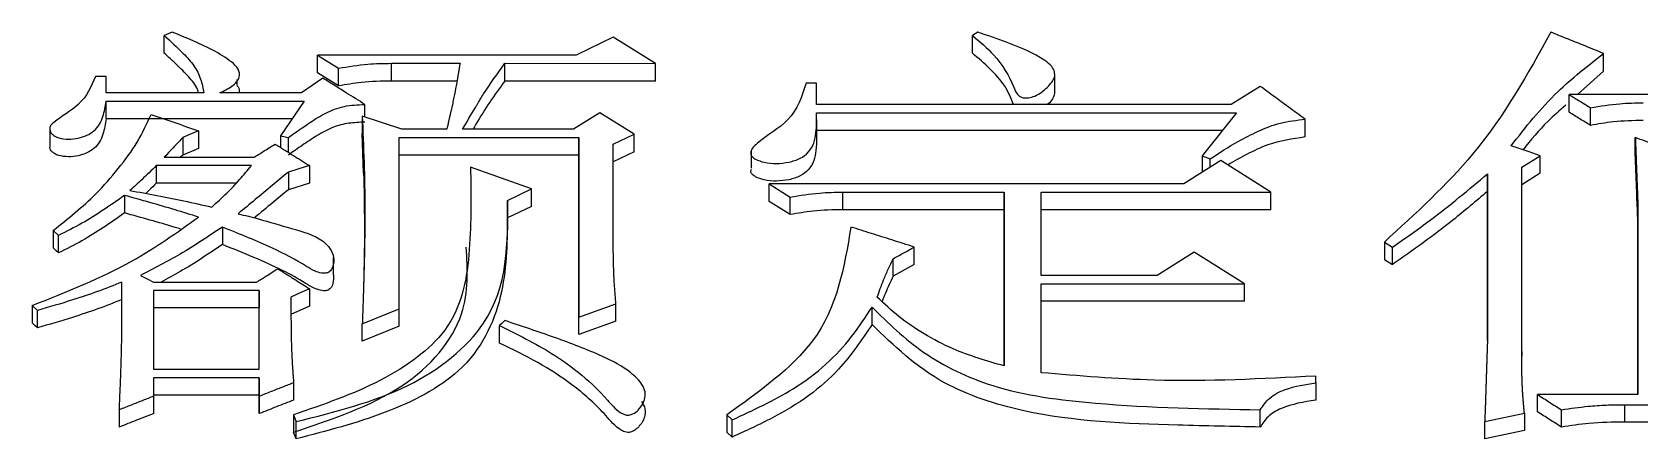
# Model space of a CAD drawing. Header units: millimetres. Extents: x 2371 to 4515, y 843 to 2359.
# Drawn here: x 2889.29 to 2895.87, y 2122.62 to 2124.29 of the extents above; entities that cross this region are included whole.
import ezdxf

# ---------------------------------------------------------------- set-up
doc = ezdxf.new("R2010")
doc.units = ezdxf.units.MM

msp = doc.modelspace()

# ---------------------------------------------------------------- linework, layer by layer
at = {"color": 7, "linetype": 'Continuous', "lineweight": 25}
for p, q in [((2889.8593, 2124.2906), (2889.8269, 2124.2772)), ((2889.8269, 2124.2044), (2889.8269, 2124.2772)), ((2893.1586, 2124.2905), (2893.137, 2124.2771)), ((2893.137, 2124.2043), (2893.137, 2124.2771)), ((2891.6658, 2124.2704), (2891.5144, 2124.1965)), ((2891.8389, 2124.1628), (2891.6658, 2124.2704)), ((2890.1258, 2124.1428), (2890.1258, 2124.1443)), ((2890.4543, 2124.1965), (2890.5408, 2124.1427)), ((2890.4543, 2124.1238), (2890.4543, 2124.1965)), ((2890.5408, 2124.0701), (2890.5408, 2124.1427)), ((2890.7571, 2124.1629), (2891.0384, 2124.1629)), ((2890.7571, 2124.0902), (2890.7571, 2124.1629)), ((2891.2223, 2124.1629), (2891.8389, 2124.1628)), ((2891.2223, 2124.0902), (2891.2223, 2124.1629)), ((2891.8389, 2124.0902), (2891.8389, 2124.1628)), ((2895.7222, 2124.1305), (2895.7222, 2124.2032)), ((2889.5889, 2124.109), (2889.5456, 2124.109)), ((2889.5889, 2124.0416), (2889.5889, 2124.109)), ((2890.1258, 2124.0716), (2890.1258, 2124.0961)), ((2890.4759, 2124.1023), (2890.3894, 2124.0416)), ((2890.5408, 2124.0701), (2890.4543, 2124.1238)), ((2891.0261, 2124.0902), (2890.7571, 2124.0902)), ((2891.8389, 2124.0902), (2891.2223, 2124.0902)), ((2892.4987, 2124.082), (2892.4555, 2124.082)), ((2892.4987, 2123.9943), (2892.4987, 2124.082)), ((2893.4742, 2124.0433), (2893.4742, 2124.1166)), ((2895.7222, 2124.1305), (2895.6156, 2124.0348)), ((2889.9891, 2124.0416), (2889.5889, 2124.0416)), ((2890.3894, 2124.0416), (2890.054, 2124.0416)), ((2894.316, 2124.0685), (2894.1971, 2123.9943)), ((2896.2848, 2124.0348), (2895.5817, 2124.0348)), ((2895.5817, 2123.9623), (2895.5817, 2124.0348)), ((2889.5889, 2123.9354), (2889.5889, 2124.0078)), ((2890.4002, 2124.0078), (2890.3028, 2123.8659)), ((2890.8004, 2123.8929), (2890.6382, 2123.947)), ((2890.6382, 2123.947), (2890.6382, 2123.8747)), ((2890.649, 2123.9434), (2890.649, 2123.9943)), ((2891.6117, 2123.9606), (2891.5035, 2123.8929)), ((2891.7523, 2123.8726), (2891.6117, 2123.9606)), ((2894.1971, 2123.9943), (2892.4987, 2123.9943)), ((2892.4987, 2123.9605), (2894.2187, 2123.9605)), ((2894.2187, 2123.9605), (2894.0781, 2123.7845)), ((2895.6682, 2123.9084), (2895.6682, 2123.9808)), ((2889.3579, 2123.8952), (2889.3579, 2123.8225)), ((2890.3505, 2123.9354), (2889.5889, 2123.9354)), ((2889.9675, 2123.8862), (2889.9675, 2123.8139)), ((2890.9843, 2123.8929), (2890.8004, 2123.8929)), ((2891.5035, 2123.8929), (2891.0492, 2123.8929)), ((2892.4999, 2123.8583), (2892.4999, 2123.9311)), ((2894.1609, 2123.8882), (2892.4999, 2123.8882)), ((2894.5, 2123.8611), (2894.5, 2123.9335)), ((2889.9026, 2123.8591), (2889.9026, 2123.7869)), ((2889.9675, 2123.8139), (2889.9026, 2123.7869)), ((2890.3028, 2123.8659), (2890.3353, 2123.8591)), ((2890.3028, 2123.8659), (2890.3028, 2123.8185)), ((2890.6428, 2123.7125), (2890.6382, 2123.8747)), ((2890.7896, 2123.8591), (2891.5252, 2123.8591)), ((2890.7896, 2123.157), (2890.7896, 2123.8591)), ((2891.5252, 2123.8591), (2891.5252, 2123.1227)), ((2891.5252, 2123.7869), (2891.5252, 2123.8591)), ((2891.6658, 2123.832), (2891.7523, 2123.8726)), ((2891.6658, 2123.4171), (2891.6658, 2123.832)), ((2891.7523, 2123.8004), (2891.7523, 2123.8726)), ((2895.8521, 2123.7868), (2895.8521, 2123.8591)), ((2889.8269, 2123.7778), (2890.1947, 2123.7778)), ((2889.9026, 2123.7869), (2889.8941, 2123.7778)), ((2891.5252, 2123.7869), (2890.7896, 2123.7869)), ((2891.5252, 2123.0514), (2891.5252, 2123.7869)), ((2891.7523, 2123.8004), (2891.6658, 2123.7598)), ((2892.231, 2123.8056), (2892.231, 2123.733)), ((2894.1538, 2123.7642), (2894.0023, 2123.6692)), ((2894.0781, 2123.7845), (2894.1105, 2123.771)), ((2894.0781, 2123.7845), (2894.0781, 2123.7167)), ((2894.1105, 2123.737), (2894.1105, 2123.771)), ((2894.3593, 2123.6352), (2894.1538, 2123.7642)), ((2895.387, 2123.7371), (2895.4627, 2123.7845)), ((2895.4627, 2123.7124), (2895.4627, 2123.7845)), ((2890.1838, 2123.7439), (2889.7944, 2123.7439)), ((2889.7944, 2123.7439), (2889.7944, 2123.6718)), ((2890.3353, 2123.7167), (2890.3353, 2123.6447)), ((2890.4218, 2123.7439), (2890.4218, 2123.6718)), ((2891.3305, 2123.6488), (2891.0817, 2123.7371)), ((2895.2463, 2123.7099), (2895.2463, 2123.0264)), ((2895.2463, 2123.6379), (2895.2463, 2123.7099)), ((2895.387, 2123.0539), (2895.387, 2123.7371)), ((2895.4627, 2123.7124), (2895.387, 2123.665)), ((2889.6646, 2123.6216), (2889.6646, 2123.5497)), ((2890.1216, 2123.6718), (2889.7944, 2123.6718)), ((2890.4218, 2123.6718), (2890.3353, 2123.6447)), ((2891.2331, 2123.6012), (2891.3305, 2123.6488)), ((2891.3305, 2123.5768), (2891.3305, 2123.6488)), ((2892.304, 2123.6692), (2892.3906, 2123.6148)), ((2894.0023, 2123.6692), (2892.304, 2123.6692)), ((2892.304, 2123.5972), (2892.304, 2123.6692)), ((2892.3906, 2123.5429), (2892.3906, 2123.6148)), ((2892.6069, 2123.6352), (2893.2668, 2123.6352)), ((2892.6069, 2123.5632), (2892.6069, 2123.6352)), ((2893.2668, 2123.6352), (2893.2668, 2122.9232)), ((2893.2668, 2123.5632), (2893.2668, 2123.6352)), ((2893.4182, 2123.6352), (2894.3593, 2123.6352)), ((2893.4182, 2123.2941), (2893.4182, 2123.6352)), ((2894.3593, 2123.5632), (2894.3593, 2123.6352)), ((2895.2463, 2123.0264), (2895.2463, 2123.6379)), ((2891.2331, 2123.6012), (2891.2331, 2123.5293)), ((2891.3305, 2123.5768), (2891.2331, 2123.5293)), ((2892.3906, 2123.5429), (2892.304, 2123.5972)), ((2893.2668, 2123.5632), (2892.6069, 2123.5632)), ((2893.2668, 2122.9232), (2893.2668, 2123.5632)), ((2894.3593, 2123.5632), (2893.4182, 2123.5632)), ((2895.8629, 2123.5739), (2895.8629, 2122.8058)), ((2895.8629, 2123.5021), (2895.8629, 2123.5739)), ((2895.8629, 2122.8058), (2895.8629, 2123.5021)), ((2889.3725, 2123.4786), (2889.3942, 2123.4581)), ((2889.3942, 2123.3864), (2889.3942, 2123.4581)), ((2894.8244, 2123.4308), (2894.8569, 2123.4103)), ((2894.8244, 2123.4308), (2894.8244, 2123.3591)), ((2890.5204, 2123.2959), (2890.5204, 2123.3683)), ((2892.8124, 2123.2909), (2892.8124, 2123.3625)), ((2892.899, 2123.3386), (2892.899, 2123.4103)), ((2894.0456, 2123.3898), (2893.8942, 2123.2941)), ((2894.2511, 2123.2598), (2894.0456, 2123.3898)), ((2894.8244, 2123.3591), (2894.8569, 2123.3386)), ((2894.8569, 2123.3386), (2894.8569, 2123.4103)), ((2892.899, 2123.3386), (2892.8124, 2123.2909)), ((2893.8942, 2123.2941), (2893.4182, 2123.2941)), ((2889.7836, 2123.2667), (2890.2055, 2123.2667)), ((2889.7836, 2123.2324), (2889.7836, 2122.9094)), ((2890.2163, 2123.2324), (2889.7836, 2123.2324)), ((2890.2163, 2122.9094), (2890.2163, 2123.2324)), ((2890.2163, 2123.2324), (2890.2163, 2123.161)), ((2890.4218, 2123.2393), (2890.4218, 2123.1679)), ((2893.4182, 2123.2598), (2894.2511, 2123.2598)), ((2893.4182, 2122.8956), (2893.4182, 2123.2598)), ((2894.2511, 2123.1884), (2894.2511, 2123.2598)), ((2889.286, 2123.1708), (2889.3076, 2123.1502)), ((2889.286, 2123.1708), (2889.286, 2123.0994)), ((2889.6538, 2123.1813), (2889.6538, 2123.1952)), ((2890.2163, 2123.161), (2889.7836, 2123.161)), ((2890.2163, 2122.9094), (2890.2163, 2123.161)), ((2890.4218, 2123.1679), (2890.3461, 2123.1336)), ((2890.6382, 2123.0952), (2890.7896, 2123.157)), ((2890.7896, 2123.0857), (2890.7896, 2123.157)), ((2891.5252, 2123.1227), (2891.6766, 2123.1776)), ((2891.6766, 2123.1062), (2891.6766, 2123.1776)), ((2892.7259, 2123.0926), (2892.7259, 2123.1639)), ((2894.2511, 2123.1884), (2893.4182, 2123.1884)), ((2889.3076, 2123.0788), (2889.3076, 2123.1502)), ((2890.6382, 2123.024), (2890.6382, 2123.0952)), ((2891.2006, 2123.0171), (2891.2006, 2123.0883)), ((2891.5252, 2123.0514), (2891.5252, 2123.1227)), ((2891.6766, 2123.1062), (2891.5252, 2123.0514)), ((2890.7896, 2123.0857), (2890.6382, 2123.024)), ((2895.387, 2122.9827), (2895.3869, 2122.9632)), ((2889.7836, 2122.9094), (2890.2163, 2122.9094)), ((2890.2163, 2122.8749), (2889.7836, 2122.8749)), ((2889.7836, 2122.8749), (2889.7836, 2122.799)), ((2890.2163, 2122.799), (2890.2163, 2122.8749)), ((2890.2163, 2122.8749), (2890.2163, 2122.8039)), ((2890.3569, 2122.8542), (2890.3569, 2122.7833)), ((2891.7826, 2122.8481), (2891.7826, 2122.849)), ((2894.5432, 2122.8542), (2894.5432, 2122.8818)), ((2894.5432, 2122.8542), (2894.5432, 2122.7832)), ((2890.2163, 2122.8039), (2889.7836, 2122.8039)), ((2889.7836, 2122.799), (2889.7836, 2122.7281)), ((2890.2163, 2122.7281), (2890.2163, 2122.8039)), ((2890.2163, 2122.799), (2890.2163, 2122.7281)), ((2895.8629, 2122.8058), (2895.4519, 2122.8058)), ((2895.4519, 2122.735), (2895.4519, 2122.8058)), ((2895.8088, 2122.6935), (2895.8088, 2122.7644)), ((2889.643, 2122.7437), (2889.643, 2122.6729)), ((2890.3677, 2122.6245), (2890.3677, 2122.6952)), ((2892.1309, 2122.7229), (2892.1526, 2122.7021)), ((2892.1309, 2122.7229), (2892.1309, 2122.6522)), ((2892.1526, 2122.6314), (2892.1526, 2122.7021)), ((2894.316, 2122.6728), (2894.316, 2122.7436)), ((2895.2355, 2122.6952), (2895.3978, 2122.7298)), ((2895.2355, 2122.6245), (2895.2355, 2122.6952)), ((2895.3978, 2122.7298), (2895.3978, 2122.659)), ((2895.5492, 2122.6728), (2895.5492, 2122.7436)), ((2897.4098, 2122.6935), (2895.8088, 2122.6935)), ((2890.3677, 2122.6245), (2890.3569, 2122.6521)), ((2892.1309, 2122.6521), (2892.1526, 2122.6314)), ((2895.3978, 2122.659), (2895.2355, 2122.6245))]:
    msp.add_line(p, q, dxfattribs=at)
at = {"color": 7, "linetype": 'Continuous', "lineweight": 25, "flags": 128}
for points in [[(2891.5144, 2124.1965), (2891.094, 2124.1965), (2890.4543, 2124.1965)], [(2889.5889, 2124.0078), (2889.9945, 2124.0078), (2890.4002, 2124.0078)], [(2889.9675, 2123.8862), (2889.935, 2123.8727), (2889.9026, 2123.8591)], [(2890.3353, 2123.7981), (2890.3353, 2123.8118), (2890.3353, 2123.8354), (2890.3353, 2123.8591)], [(2895.4627, 2123.7845), (2895.4178, 2123.7999), (2895.3808, 2123.8125), (2895.3437, 2123.8252)], [(2890.4218, 2123.7439), (2890.3785, 2123.7303), (2890.3353, 2123.7167)], [(2890.0649, 2123.4922), (2890.0649, 2123.4603), (2890.0649, 2123.4404), (2890.0649, 2123.4205)], [(2889.3725, 2123.4786), (2889.3725, 2123.4524), (2889.3725, 2123.4296), (2889.3725, 2123.4068)], [(2889.3942, 2123.3864), (2889.3834, 2123.3966), (2889.3725, 2123.4068)], [(2889.7295, 2123.2941), (2889.7566, 2123.2804), (2889.7836, 2123.2667)], [(2890.4218, 2123.2393), (2890.384, 2123.2222), (2890.3461, 2123.205)], [(2889.3076, 2123.0788), (2889.2968, 2123.0891), (2889.286, 2123.0994)], [(2891.2222, 2123.1089), (2891.2114, 2123.0986), (2891.2006, 2123.0883)], [(2895.8088, 2122.7644), (2896.4033, 2122.7644), (2897.4098, 2122.7644)], [(2890.3569, 2122.7229), (2890.3569, 2122.6942), (2890.3569, 2122.6732), (2890.3569, 2122.6521)]]:
    msp.add_lwpolyline(points, dxfattribs=at)
at = {"color": 7, "linetype": 'Continuous', "lineweight": 25}
for points, knots in [([(2889.8269, 2124.2772), (2889.8534, 2124.2528), (2889.8968, 2124.2129), (2889.9514, 2124.1543), (2889.9783, 2124.0988), (2889.9855, 2124.0606), (2889.9891, 2124.0416)], [0, 0, 0, 0, 0.3446396, 0.5657566, 0.7835326, 1, 1, 1, 1]), ([(2890.054, 2124.0416), (2890.0714, 2124.0501), (2890.1054, 2124.0668), (2890.14, 2124.1021), (2890.1328, 2124.141), (2890.0923, 2124.1787), (2890.0036, 2124.2321), (2889.9167, 2124.2673), (2889.8593, 2124.2906)], [0, 0, 0, 0, 0.121784, 0.238894, 0.329996, 0.425945, 0.621085, 1, 1, 1, 1]), ([(2893.137, 2124.2771), (2893.1676, 2124.2513), (2893.2423, 2124.1883), (2893.293, 2124.1024), (2893.3156, 2124.0418), (2893.3296, 2124.028), (2893.34, 2124.0228), (2893.3525, 2124.0207), (2893.3708, 2124.0219), (2893.396, 2124.029), (2893.4303, 2124.0499), (2893.4572, 2124.0767), (2893.4752, 2124.106), (2893.4744, 2124.1288), (2893.4618, 2124.1532), (2893.4019, 2124.1992), (2893.2953, 2124.2436), (2893.1991, 2124.2766), (2893.1586, 2124.2905)], [0, 0, 0, 0, 0.1375244, 0.3354473, 0.378025, 0.3932997, 0.4036024, 0.4139367, 0.4291013, 0.4551326, 0.490172, 0.5575547, 0.5885238, 0.6196728, 0.649408, 0.6936142, 0.8709566, 1, 1, 1, 1]), ([(2895.5059, 2124.2905), (2895.4115, 2124.1197), (2895.2418, 2123.8125), (2894.9527, 2123.5482), (2894.8244, 2123.4308)], [0, 0, 0, 0, 0.556051, 1, 1, 1, 1]), ([(2895.7222, 2124.2032), (2895.6932, 2124.2149), (2895.6427, 2124.2353), (2895.5705, 2124.2645), (2895.5274, 2124.2818), (2895.5059, 2124.2905)], [0, 0, 0, 0, 0.402372, 0.701186, 1, 1, 1, 1]), ([(2889.9673, 2124.0416), (2889.9661, 2124.0464), (2889.9597, 2124.0704), (2889.9265, 2124.1091), (2889.8788, 2124.1573), (2889.8442, 2124.1887), (2889.8269, 2124.2044)], [0, 0, 0, 0, 0.076897, 0.381334, 0.690062, 1, 1, 1, 1]), ([(2890.5408, 2124.1427), (2890.5806, 2124.1494), (2890.6517, 2124.1613), (2890.7249, 2124.1624), (2890.7571, 2124.1629)], [0, 0, 0, 0, 0.558835, 1, 1, 1, 1]), ([(2891.0384, 2124.1629), (2891.0381, 2124.1609), (2891.0374, 2124.1569), (2891.0366, 2124.152), (2891.0358, 2124.147), (2891.0351, 2124.1431), (2891.0345, 2124.1391), (2891.0338, 2124.1352), (2891.0331, 2124.1312), (2891.0323, 2124.1263), (2891.0316, 2124.1223), (2891.0308, 2124.1174), (2891.0299, 2124.1125), (2891.0289, 2124.1065), (2891.0279, 2124.1006), (2891.0269, 2124.0947), (2891.0258, 2124.0887), (2891.0237, 2124.0769), (2891.0189, 2124.0512), (2891.0137, 2124.0255), (2891.0096, 2124.0058), (2891.0079, 2123.9979), (2891.0062, 2123.99), (2891.0041, 2123.9801), (2891.0023, 2123.9722), (2891.0006, 2123.9643), (2890.9992, 2123.9584), (2890.9981, 2123.9535), (2890.997, 2123.9485), (2890.9961, 2123.9446), (2890.9952, 2123.9406), (2890.9943, 2123.9367), (2890.9934, 2123.9327), (2890.9923, 2123.9278), (2890.9914, 2123.9239), (2890.9903, 2123.9189), (2890.9894, 2123.915), (2890.9885, 2123.911), (2890.9876, 2123.9071), (2890.9867, 2123.9031), (2890.9855, 2123.8981), (2890.9848, 2123.895), (2890.9843, 2123.8929)], [0, 0, 0, 0, 0.021952, 0.043903, 0.054879, 0.07683, 0.087806, 0.098782, 0.120733, 0.131709, 0.15366, 0.164636, 0.186587, 0.208539, 0.23049, 0.252442, 0.274393, 0.296345, 0.384151, 0.559767, 0.581718, 0.60367, 0.647573, 0.669524, 0.713427, 0.735378, 0.75733, 0.779281, 0.790257, 0.812208, 0.823184, 0.83416, 0.856111, 0.867087, 0.889038, 0.900014, 0.921966, 0.932941, 0.943917, 0.965868, 0.976844, 1, 1, 1, 1]), ([(2891.0492, 2123.8929), (2891.0664, 2123.9227), (2891.0858, 2123.9562), (2891.1146, 2124.0043), (2891.1516, 2124.0657), (2891.1921, 2124.1214), (2891.2223, 2124.1629)], [0, 0, 0, 0, 0.3251759, 0.3658228, 0.5284142, 1, 1, 1, 1]), ([(2893.3049, 2123.9943), (2893.2943, 2124.0206), (2893.2734, 2124.0726), (2893.2101, 2124.1415), (2893.1615, 2124.1833), (2893.137, 2124.2043)], [0, 0, 0, 0, 0.335668, 0.664858, 1, 1, 1, 1]), ([(2895.3437, 2123.8252), (2895.403, 2123.9011), (2895.5094, 2124.0371), (2895.657, 2124.1523), (2895.7222, 2124.2032)], [0, 0, 0, 0, 0.5582906, 1, 1, 1, 1]), ([(2889.5456, 2124.109), (2889.5279, 2124.0681), (2889.4957, 2123.994), (2889.3992, 2123.9433), (2889.3578, 2123.9056), (2889.357, 2123.8877), (2889.3653, 2123.8741), (2889.3779, 2123.864), (2889.4011, 2123.8549), (2889.4347, 2123.8509), (2889.4747, 2123.8549), (2889.5105, 2123.8667), (2889.5538, 2123.8934), (2889.5792, 2123.9445), (2889.5857, 2123.9868), (2889.5889, 2124.0078)], [0, 0, 0, 0, 0.230991, 0.417984, 0.453958, 0.487906, 0.511162, 0.535138, 0.560232, 0.612084, 0.662769, 0.713245, 0.762331, 0.881446, 1, 1, 1, 1]), ([(2890.649, 2123.9943), (2890.624, 2124.0099), (2890.5827, 2124.0357), (2890.525, 2124.0717), (2890.4923, 2124.0921), (2890.4759, 2124.1023)], [0, 0, 0, 0, 0.432629, 0.716314, 1, 1, 1, 1]), ([(2890.7571, 2124.0902), (2890.7161, 2124.0894), (2890.6428, 2124.088), (2890.5719, 2124.0755), (2890.5408, 2124.0701)], [0, 0, 0, 0, 0.5610854, 1, 1, 1, 1]), ([(2891.2223, 2124.0902), (2891.2011, 2124.0618), (2891.158, 2124.0039), (2891.1177, 2123.9371), (2891.0957, 2123.8996), (2891.0918, 2123.8929)], [0, 0, 0, 0, 0.442451, 0.900555, 1, 1, 1, 1]), ([(2892.4555, 2124.082), (2892.439, 2124.0281), (2892.4093, 2123.9306), (2892.2846, 2123.8627), (2892.2332, 2123.8148), (2892.2263, 2123.7935), (2892.2359, 2123.7784), (2892.2542, 2123.7664), (2892.2873, 2123.7551), (2892.335, 2123.7509), (2892.3858, 2123.7568), (2892.4326, 2123.7713), (2892.4827, 2123.81), (2892.5002, 2123.8786), (2892.4992, 2123.9332), (2892.4987, 2123.9605)], [0, 0, 0, 0, 0.230342, 0.416704, 0.453392, 0.487581, 0.504129, 0.522219, 0.561724, 0.611998, 0.663323, 0.713955, 0.762021, 0.881086, 1, 1, 1, 1]), ([(2890.1252, 2124.0708), (2890.1266, 2124.0694), (2890.1351, 2124.0611), (2890.134, 2124.0504), (2890.133, 2124.0416)], [0, 0, 0, 0, 0.171263, 1, 1, 1, 1]), ([(2893.4734, 2124.0437), (2893.4727, 2124.0373), (2893.4707, 2124.0191), (2893.4548, 2124.0041), (2893.4444, 2123.9943)], [0, 0, 0, 0, 0.345967, 1, 1, 1, 1]), ([(2894.5, 2123.9335), (2894.4769, 2123.9504), (2894.4347, 2123.9814), (2894.3734, 2124.0264), (2894.3352, 2124.0545), (2894.316, 2124.0685)], [0, 0, 0, 0, 0.375947, 0.687973, 1, 1, 1, 1]), ([(2895.5817, 2124.0348), (2895.5961, 2124.0258), (2895.6249, 2124.0078), (2895.6538, 2123.9898), (2895.6682, 2123.9808)], [0, 0, 0, 0, 0.4999996, 1, 1, 1, 1]), ([(2889.3725, 2123.4786), (2889.4331, 2123.5269), (2889.5323, 2123.6063), (2889.6403, 2123.7308), (2889.7206, 2123.8389), (2889.7554, 2123.9156), (2889.7728, 2123.9538)], [0, 0, 0, 0, 0.34436, 0.564684, 0.783385, 1, 1, 1, 1]), ([(2889.7728, 2123.9538), (2889.8052, 2123.9425), (2889.8701, 2123.92), (2889.935, 2123.8975), (2889.9675, 2123.8862)], [0, 0, 0, 0, 0.4999996, 1, 1, 1, 1]), ([(2890.3353, 2123.8591), (2890.3652, 2123.8801), (2890.4145, 2123.9147), (2890.4865, 2123.9609), (2890.5623, 2123.9906), (2890.6198, 2123.9931), (2890.649, 2123.9943)], [0, 0, 0, 0, 0.334385, 0.552202, 0.773272, 1, 1, 1, 1]), ([(2890.6382, 2123.947), (2890.6407, 2123.8837), (2890.6459, 2123.7571), (2890.6488, 2123.6138), (2890.6486, 2123.5321), (2890.6485, 2123.5122), (2890.6485, 2123.5062), (2890.6485, 2123.5002), (2890.6484, 2123.4942), (2890.6484, 2123.4882), (2890.6483, 2123.4802), (2890.6482, 2123.4723), (2890.6481, 2123.4643), (2890.648, 2123.4583), (2890.648, 2123.4523), (2890.6479, 2123.4463), (2890.6478, 2123.4403), (2890.6477, 2123.4343), (2890.6476, 2123.4263), (2890.6474, 2123.4183), (2890.6473, 2123.4103), (2890.6472, 2123.4043), (2890.6471, 2123.3983), (2890.647, 2123.3924), (2890.6468, 2123.3864), (2890.6467, 2123.3804), (2890.6466, 2123.3744), (2890.6465, 2123.3684), (2890.6463, 2123.3604), (2890.6461, 2123.3524), (2890.6459, 2123.3444), (2890.6458, 2123.3384), (2890.6456, 2123.3324), (2890.6454, 2123.3263), (2890.6453, 2123.3203), (2890.6451, 2123.3143), (2890.6449, 2123.3063), (2890.6447, 2123.2983), (2890.6445, 2123.2903), (2890.6443, 2123.2843), (2890.6441, 2123.2783), (2890.644, 2123.2723), (2890.6438, 2123.2663), (2890.6436, 2123.2603), (2890.6434, 2123.2543), (2890.6432, 2123.2482), (2890.643, 2123.2402), (2890.6427, 2123.2322), (2890.6425, 2123.2242), (2890.6423, 2123.2182), (2890.6421, 2123.2122), (2890.6419, 2123.2061), (2890.6417, 2123.2001), (2890.6415, 2123.1941), (2890.6413, 2123.1861), (2890.641, 2123.1781), (2890.6407, 2123.17), (2890.6405, 2123.164), (2890.6403, 2123.158), (2890.6401, 2123.152), (2890.6399, 2123.1459), (2890.6397, 2123.1399), (2890.6395, 2123.1339), (2890.6392, 2123.1259), (2890.6389, 2123.1178), (2890.6387, 2123.1098), (2890.6384, 2123.1029), (2890.6383, 2123.0981), (2890.6382, 2123.0952)], [0, 0, 0, 0, 0.22469, 0.449389, 0.505561, 0.512583, 0.519604, 0.526626, 0.533648, 0.540669, 0.547691, 0.561734, 0.568755, 0.575777, 0.582798, 0.58982, 0.596841, 0.603863, 0.610884, 0.624928, 0.631949, 0.638971, 0.645992, 0.653014, 0.660035, 0.667057, 0.674078, 0.6811, 0.688121, 0.702165, 0.709186, 0.716208, 0.723229, 0.730251, 0.737272, 0.744294, 0.751315, 0.765358, 0.77238, 0.779401, 0.786423, 0.793445, 0.800466, 0.807488, 0.814509, 0.821531, 0.828552, 0.842595, 0.849617, 0.856638, 0.86366, 0.870682, 0.877703, 0.884725, 0.891746, 0.905789, 0.912811, 0.919832, 0.926854, 0.933875, 0.940897, 0.947918, 0.95494, 0.961962, 0.976005, 0.983026, 0.990048, 1, 1, 1, 1]), ([(2895.5669, 2123.9911), (2895.5421, 2123.9698), (2895.4759, 2123.913), (2895.4244, 2123.8488), (2895.3921, 2123.8086)], [0, 0, 0, 0, 0.373283, 1, 1, 1, 1]), ([(2895.6682, 2123.9084), (2895.6538, 2123.9174), (2895.6249, 2123.9354), (2895.5961, 2123.9533), (2895.5817, 2123.9623)], [0, 0, 0, 0, 0.500002, 1, 1, 1, 1]), ([(2895.6682, 2123.9808), (2895.708, 2123.9875), (2895.7791, 2123.9995), (2895.8523, 2124.0006), (2895.8845, 2124.001)], [0, 0, 0, 0, 0.558835, 1, 1, 1, 1]), ([(2889.5889, 2123.9354), (2889.5857, 2123.9144), (2889.5792, 2123.8722), (2889.5538, 2123.8211), (2889.5105, 2123.7945), (2889.4747, 2123.7826), (2889.4347, 2123.7787), (2889.4011, 2123.7827), (2889.3778, 2123.7917), (2889.3656, 2123.8018), (2889.3579, 2123.8126), (2889.3592, 2123.8199), (2889.3597, 2123.823)], [0, 0, 0, 0, 0.223965, 0.44903, 0.541825, 0.637278, 0.73315, 0.831226, 0.878675, 0.923993, 0.967934, 1, 1, 1, 1]), ([(2890.649, 2123.9219), (2890.6266, 2123.921), (2890.5822, 2123.9193), (2890.5128, 2123.902), (2890.4531, 2123.867), (2890.3928, 2123.8279), (2890.3544, 2123.8005), (2890.3353, 2123.7869)], [0, 0, 0, 0, 0.175432, 0.348604, 0.567478, 0.784095, 1, 1, 1, 1]), ([(2894.1105, 2123.771), (2894.1481, 2123.7958), (2894.2102, 2123.8367), (2894.3068, 2123.8855), (2894.3964, 2123.9227), (2894.4653, 2123.9298), (2894.4999, 2123.9335)], [0, 0, 0, 0, 0.334836, 0.553745, 0.775373, 1, 1, 1, 1]), ([(2895.8845, 2123.9286), (2895.8435, 2123.9278), (2895.7702, 2123.9264), (2895.6993, 2123.9139), (2895.6682, 2123.9084)], [0, 0, 0, 0, 0.561085, 1, 1, 1, 1]), ([(2889.9026, 2123.8591), (2889.8935, 2123.8493), (2889.8763, 2123.8309), (2889.851, 2123.8038), (2889.8349, 2123.7865), (2889.8269, 2123.7778)], [0, 0, 0, 0, 0.361282, 0.680641, 1, 1, 1, 1]), ([(2890.1947, 2123.7778), (2890.2071, 2123.7856), (2890.2278, 2123.7986), (2890.2566, 2123.8166), (2890.273, 2123.8269), (2890.2812, 2123.832)], [0, 0, 0, 0, 0.4326487, 0.7163239, 1, 1, 1, 1]), ([(2890.2812, 2123.832), (2890.2937, 2123.8242), (2890.3186, 2123.8086), (2890.3655, 2123.7792), (2890.3999, 2123.7576), (2890.4218, 2123.7439)], [0, 0, 0, 0, 0.2662424, 0.5324848, 1, 1, 1, 1]), ([(2892.4978, 2123.8583), (2892.498, 2123.8409), (2892.4984, 2123.7961), (2892.4826, 2123.7378), (2892.4326, 2123.6992), (2892.3858, 2123.6847), (2892.335, 2123.6788), (2892.2874, 2123.683), (2892.254, 2123.6942), (2892.2362, 2123.7062), (2892.2278, 2123.7176), (2892.2309, 2123.7254), (2892.2325, 2123.7293)], [0, 0, 0, 0, 0.155828, 0.400477, 0.499289, 0.603425, 0.70901, 0.812432, 0.89368, 0.93087, 0.964878, 1, 1, 1, 1]), ([(2894.4999, 2123.8611), (2894.4473, 2123.8532), (2894.361, 2123.8401), (2894.2618, 2123.7908), (2894.208, 2123.7621), (2894.1832, 2123.746), (2894.183, 2123.7459)], [0, 0, 0, 0, 0.438916, 0.719527, 0.99737, 1, 1, 1, 1]), ([(2895.8521, 2123.8591), (2895.8522, 2123.8569), (2895.8523, 2123.8526), (2895.8526, 2123.8471), (2895.8527, 2123.8428), (2895.8529, 2123.8385), (2895.853, 2123.8341), (2895.8532, 2123.8298), (2895.8534, 2123.8255), (2895.8535, 2123.8211), (2895.8537, 2123.8168), (2895.8539, 2123.8125), (2895.854, 2123.8081), (2895.8542, 2123.8027), (2895.8544, 2123.7984), (2895.8546, 2123.794), (2895.8547, 2123.7897), (2895.855, 2123.7821), (2895.8554, 2123.7734), (2895.8557, 2123.7647), (2895.856, 2123.756), (2895.8563, 2123.7474), (2895.8567, 2123.7387), (2895.857, 2123.73), (2895.8573, 2123.7213), (2895.8577, 2123.7104), (2895.8581, 2123.7017), (2895.8584, 2123.6931), (2895.8587, 2123.6844), (2895.8591, 2123.6757), (2895.8594, 2123.667), (2895.8597, 2123.6583), (2895.8601, 2123.6496), (2895.8604, 2123.6409), (2895.8606, 2123.6343), (2895.8609, 2123.6278), (2895.8611, 2123.6213), (2895.8613, 2123.6158), (2895.8615, 2123.6115), (2895.8617, 2123.6071), (2895.8618, 2123.6028), (2895.862, 2123.5984), (2895.8622, 2123.5941), (2895.8623, 2123.5897), (2895.8625, 2123.5845), (2895.8627, 2123.5796), (2895.8628, 2123.5758), (2895.8629, 2123.5739)], [0, 0, 0, 0, 0.022858, 0.045716, 0.057145, 0.068574, 0.091432, 0.102861, 0.11429, 0.137148, 0.148577, 0.160006, 0.182864, 0.194293, 0.217151, 0.22858, 0.240009, 0.262867, 0.308583, 0.331441, 0.354299, 0.400015, 0.422873, 0.445731, 0.491447, 0.514305, 0.560021, 0.582879, 0.605737, 0.651453, 0.674311, 0.697169, 0.742885, 0.765743, 0.788601, 0.811459, 0.834317, 0.857175, 0.868604, 0.880033, 0.90289, 0.914319, 0.925748, 0.948606, 0.960035, 0.980018, 1, 1, 1, 1]), ([(2896.0144, 2123.7981), (2895.9873, 2123.8083), (2895.9332, 2123.8286), (2895.8791, 2123.8489), (2895.8521, 2123.8591)], [0, 0, 0, 0, 0.5, 1, 1, 1, 1]), ([(2895.8629, 2123.5021), (2895.8616, 2123.5369), (2895.8591, 2123.6019), (2895.8555, 2123.6968), (2895.8532, 2123.7568), (2895.8521, 2123.7868)], [0, 0, 0, 0, 0.366196, 0.683098, 1, 1, 1, 1]), ([(2889.7944, 2123.7439), (2889.7846, 2123.7342), (2889.7649, 2123.7148), (2889.7293, 2123.6806), (2889.7025, 2123.6566), (2889.6862, 2123.642)], [0, 0, 0, 0, 0.280921, 0.561854, 1, 1, 1, 1]), ([(2890.0216, 2123.574), (2890.0424, 2123.5929), (2890.0826, 2123.6294), (2890.1366, 2123.6863), (2890.1681, 2123.7247), (2890.1838, 2123.7439)], [0, 0, 0, 0, 0.349925, 0.674457, 1, 1, 1, 1]), ([(2890.3353, 2123.7167), (2890.3132, 2123.6985), (2890.268, 2123.6611), (2890.1995, 2123.6045), (2890.153, 2123.566), (2890.1298, 2123.5468)], [0, 0, 0, 0, 0.321741, 0.660871, 1, 1, 1, 1]), ([(2891.0817, 2123.7371), (2891.0832, 2123.626), (2891.0864, 2123.4039), (2891.0345, 2123.0741), (2890.7192, 2122.8481), (2890.4793, 2122.7652), (2890.3569, 2122.7229)], [0, 0, 0, 0, 0.273656, 0.546764, 0.768873, 1, 1, 1, 1]), ([(2890.6435, 2123.7153), (2890.6451, 2123.6478), (2890.6474, 2123.5469), (2890.6464, 2123.3734), (2890.6446, 2123.3012), (2890.6436, 2123.2611)], [0, 0, 0, 0, 0.471599, 0.706014, 1, 1, 1, 1]), ([(2894.8569, 2123.4103), (2894.9092, 2123.4465), (2895.004, 2123.5121), (2895.1316, 2123.6136), (2895.2081, 2123.6778), (2895.2463, 2123.7099)], [0, 0, 0, 0, 0.38007, 0.689866, 1, 1, 1, 1]), ([(2889.6646, 2123.6216), (2889.636, 2123.6017), (2889.5795, 2123.5624), (2889.491, 2123.5062), (2889.4265, 2123.4742), (2889.3942, 2123.4581)], [0, 0, 0, 0, 0.3384511, 0.6681197, 1, 1, 1, 1]), ([(2889.9675, 2123.5331), (2889.9354, 2123.543), (2889.8692, 2123.5633), (2889.7683, 2123.5929), (2889.6992, 2123.612), (2889.6646, 2123.6216)], [0, 0, 0, 0, 0.320379, 0.660141, 1, 1, 1, 1]), ([(2889.6862, 2123.642), (2889.7603, 2123.6286), (2889.873, 2123.6081), (2889.9836, 2123.5827), (2890.0216, 2123.574)], [0, 0, 0, 0, 0.6569803, 1, 1, 1, 1]), ([(2889.7944, 2123.6718), (2889.7846, 2123.6621), (2889.7704, 2123.6479), (2889.7556, 2123.634), (2889.751, 2123.6296)], [0, 0, 0, 0, 0.685137, 1, 1, 1, 1]), ([(2890.3353, 2123.6447), (2890.3132, 2123.6265), (2890.2679, 2123.5891), (2890.2215, 2123.5508), (2890.1971, 2123.5306), (2890.1959, 2123.5296)], [0, 0, 0, 0, 0.47479, 0.974676, 1, 1, 1, 1]), ([(2892.3906, 2123.6148), (2892.4303, 2123.6215), (2892.5015, 2123.6336), (2892.5746, 2123.6347), (2892.6069, 2123.6352)], [0, 0, 0, 0, 0.558835, 1, 1, 1, 1]), ([(2895.2463, 2123.6379), (2895.1996, 2123.5984), (2895.1148, 2123.5268), (2894.9843, 2123.4272), (2894.8994, 2123.3682), (2894.8569, 2123.3386)], [0, 0, 0, 0, 0.380303, 0.689878, 1, 1, 1, 1]), ([(2889.6646, 2123.5497), (2889.6361, 2123.5297), (2889.5797, 2123.4904), (2889.491, 2123.4344), (2889.4265, 2123.4024), (2889.3942, 2123.3864)], [0, 0, 0, 0, 0.3386468, 0.6682986, 1, 1, 1, 1]), ([(2889.8931, 2123.4841), (2889.8858, 2123.4863), (2889.8445, 2123.499), (2889.7682, 2123.5209), (2889.6992, 2123.5401), (2889.6646, 2123.5497)], [0, 0, 0, 0, 0.097268, 0.548576, 1, 1, 1, 1]), ([(2890.3677, 2122.6952), (2890.5271, 2122.735), (2890.8375, 2122.8126), (2891.2374, 2123.1355), (2891.2347, 2123.4258), (2891.2331, 2123.6012)], [0, 0, 0, 0, 0.294377, 0.573566, 1, 1, 1, 1]), ([(2892.6069, 2123.5632), (2892.5658, 2123.5624), (2892.4926, 2123.561), (2892.4217, 2123.5484), (2892.3906, 2123.5429)], [0, 0, 0, 0, 0.561085, 1, 1, 1, 1]), ([(2889.286, 2123.1708), (2889.4277, 2123.2269), (2889.6789, 2123.3265), (2889.8799, 2123.4704), (2889.9675, 2123.5331)], [0, 0, 0, 0, 0.5642098, 1, 1, 1, 1]), ([(2890.0649, 2123.4922), (2890.0086, 2123.4544), (2889.9277, 2123.4001), (2889.8124, 2123.3367), (2889.7571, 2123.3083), (2889.7295, 2123.2941)], [0, 0, 0, 0, 0.532376, 0.766064, 1, 1, 1, 1]), ([(2890.1298, 2123.5468), (2890.1577, 2123.5397), (2890.2314, 2123.521), (2890.3463, 2123.4863), (2890.4588, 2123.4553), (2890.5082, 2123.4055), (2890.5233, 2123.369), (2890.5206, 2123.3372), (2890.5119, 2123.316), (2890.5015, 2123.307), (2890.4936, 2123.3036), (2890.4833, 2123.3023), (2890.4662, 2123.304), (2890.4392, 2123.3126), (2890.3767, 2123.3514), (2890.2579, 2123.416), (2890.1361, 2123.4627), (2890.0675, 2123.4911), (2890.0649, 2123.4922)], [0, 0, 0, 0, 0.080829, 0.213073, 0.345773, 0.395058, 0.444233, 0.491132, 0.518332, 0.527917, 0.53551, 0.543103, 0.555865, 0.581938, 0.622671, 0.782526, 0.991638, 1, 1, 1, 1]), ([(2891.2331, 2123.5293), (2891.2314, 2123.4219), (2891.228, 2123.2068), (2891.0835, 2122.8994), (2890.7352, 2122.7199), (2890.4915, 2122.6566), (2890.3677, 2122.6245)], [0, 0, 0, 0, 0.271412, 0.543735, 0.768302, 1, 1, 1, 1]), ([(2892.6393, 2123.4922), (2892.6122, 2123.3284), (2892.5632, 2123.0316), (2892.2647, 2122.8185), (2892.1309, 2122.7229)], [0, 0, 0, 0, 0.551895, 1, 1, 1, 1]), ([(2892.899, 2123.4103), (2892.8683, 2123.42), (2892.8097, 2123.4385), (2892.7231, 2123.4658), (2892.6673, 2123.4834), (2892.6393, 2123.4922)], [0, 0, 0, 0, 0.354383, 0.677192, 1, 1, 1, 1]), ([(2890.0649, 2123.4205), (2890.0088, 2123.3825), (2889.9288, 2123.3283), (2889.8403, 2123.2809), (2889.8138, 2123.2667)], [0, 0, 0, 0, 0.700787, 1, 1, 1, 1]), ([(2890.5202, 2123.2963), (2890.5205, 2123.2846), (2890.521, 2123.2659), (2890.5121, 2123.245), (2890.5021, 2123.2359), (2890.4943, 2123.2323), (2890.4841, 2123.2308), (2890.4675, 2123.2322), (2890.438, 2123.2412), (2890.3889, 2123.2735), (2890.3068, 2123.3182), (2890.1919, 2123.3696), (2890.1082, 2123.4031), (2890.0649, 2123.4205)], [0, 0, 0, 0, 0.082308, 0.1312, 0.148471, 0.162293, 0.176133, 0.198356, 0.243248, 0.33149, 0.526018, 0.754923, 1, 1, 1, 1]), ([(2891.6766, 2123.1776), (2891.6748, 2123.2014), (2891.671, 2123.2489), (2891.6671, 2123.3288), (2891.6663, 2123.3848), (2891.6658, 2123.4171)], [0, 0, 0, 0, 0.29749, 0.594994, 1, 1, 1, 1]), ([(2890.3569, 2122.6521), (2890.5153, 2122.705), (2890.8226, 2122.8074), (2891.0805, 2123.112), (2891.0689, 2123.3181), (2891.0638, 2123.4101)], [0, 0, 0, 0, 0.370667, 0.719175, 1, 1, 1, 1]), ([(2892.7475, 2123.205), (2892.7556, 2123.2286), (2892.7687, 2123.267), (2892.7921, 2123.3191), (2892.8057, 2123.348), (2892.8124, 2123.3625)], [0, 0, 0, 0, 0.443144, 0.721519, 1, 1, 1, 1]), ([(2892.8124, 2123.3625), (2892.8269, 2123.3704), (2892.8557, 2123.3864), (2892.8846, 2123.4023), (2892.899, 2123.4103)], [0, 0, 0, 0, 0.4999983, 1, 1, 1, 1]), ([(2890.2055, 2123.2667), (2890.218, 2123.2746), (2890.2386, 2123.2877), (2890.2675, 2123.3059), (2890.2838, 2123.3163), (2890.292, 2123.3215)], [0, 0, 0, 0, 0.432649, 0.716324, 1, 1, 1, 1]), ([(2890.292, 2123.3215), (2890.3045, 2123.3136), (2890.3294, 2123.2978), (2890.3727, 2123.2704), (2890.4035, 2123.2509), (2890.4218, 2123.2393)], [0, 0, 0, 0, 0.288429, 0.576858, 1, 1, 1, 1]), ([(2892.8124, 2123.2909), (2892.8015, 2123.2679), (2892.7853, 2123.2338), (2892.7714, 2123.1991), (2892.7668, 2123.1877)], [0, 0, 0, 0, 0.672169, 1, 1, 1, 1]), ([(2889.6538, 2123.2667), (2889.6208, 2123.2535), (2889.5549, 2123.227), (2889.4387, 2123.1888), (2889.3557, 2123.1643), (2889.3076, 2123.1502)], [0, 0, 0, 0, 0.296607, 0.593255, 1, 1, 1, 1]), ([(2889.643, 2122.7437), (2889.6433, 2122.7513), (2889.644, 2122.7666), (2889.6448, 2122.7856), (2889.6455, 2122.8009), (2889.646, 2122.8123), (2889.6464, 2122.8219), (2889.6468, 2122.8314), (2889.6474, 2122.8447), (2889.6481, 2122.8638), (2889.6488, 2122.8828), (2889.6495, 2122.9018), (2889.6501, 2122.9171), (2889.6507, 2122.9361), (2889.6511, 2122.9513), (2889.6516, 2122.9703), (2889.652, 2122.9855), (2889.6523, 2123.0007), (2889.6526, 2123.0159), (2889.6529, 2123.0311), (2889.6531, 2123.0501), (2889.6533, 2123.0634), (2889.6534, 2123.0767), (2889.6535, 2123.0843), (2889.6536, 2123.0937), (2889.6536, 2123.1013), (2889.6537, 2123.1089), (2889.6537, 2123.1165), (2889.6538, 2123.1241), (2889.6538, 2123.1336), (2889.6538, 2123.1411), (2889.6538, 2123.1506), (2889.6539, 2123.1582), (2889.6539, 2123.1677), (2889.6539, 2123.1752), (2889.6539, 2123.1828), (2889.6539, 2123.1904), (2889.6539, 2123.198), (2889.6539, 2123.2074), (2889.6539, 2123.215), (2889.6539, 2123.2245), (2889.6539, 2123.2311), (2889.6538, 2123.2368), (2889.6538, 2123.2405), (2889.6538, 2123.2443), (2889.6538, 2123.2491), (2889.6538, 2123.2528), (2889.6538, 2123.2574), (2889.6538, 2123.2617), (2889.6538, 2123.265), (2889.6538, 2123.2667)], [0, 0, 0, 0, 0.043584, 0.087168, 0.10896, 0.130753, 0.152545, 0.163441, 0.185233, 0.228817, 0.272401, 0.294193, 0.337777, 0.35957, 0.403154, 0.424946, 0.46853, 0.490322, 0.512114, 0.555699, 0.577491, 0.621075, 0.631971, 0.653763, 0.664659, 0.686451, 0.697347, 0.708243, 0.730035, 0.740931, 0.762723, 0.773619, 0.795412, 0.806308, 0.8281, 0.838996, 0.849892, 0.871684, 0.88258, 0.904372, 0.915268, 0.93706, 0.942508, 0.947956, 0.958852, 0.9643, 0.975196, 0.980644, 0.990322, 1, 1, 1, 1]), ([(2889.6538, 2123.1952), (2889.6208, 2123.182), (2889.5549, 2123.1555), (2889.4385, 2123.1177), (2889.3556, 2123.0931), (2889.3076, 2123.0788)], [0, 0, 0, 0, 0.2967204, 0.593461, 1, 1, 1, 1]), ([(2890.3461, 2123.205), (2890.346, 2123.1662), (2890.3459, 2123.125), (2890.3464, 2123.0812), (2890.3465, 2123.0739), (2890.3466, 2123.0666), (2890.3467, 2123.0593), (2890.3468, 2123.0533), (2890.3469, 2123.0472), (2890.347, 2123.0423), (2890.3471, 2123.0362), (2890.3473, 2123.0302), (2890.3475, 2123.0204), (2890.3478, 2123.0107), (2890.3481, 2123.001), (2890.3484, 2122.9937), (2890.3486, 2122.9864), (2890.349, 2122.9766), (2890.3494, 2122.9681), (2890.3498, 2122.9596), (2890.35, 2122.9547), (2890.3503, 2122.9486), (2890.3507, 2122.9426), (2890.3512, 2122.9328), (2890.3518, 2122.9231), (2890.3527, 2122.9109), (2890.3533, 2122.9012), (2890.3542, 2122.889), (2890.355, 2122.8792), (2890.3559, 2122.8668), (2890.3565, 2122.8593), (2890.3569, 2122.8542)], [0, 0, 0, 0, 0.332695, 0.353489, 0.374282, 0.395075, 0.415869, 0.436662, 0.447059, 0.467852, 0.478249, 0.499042, 0.519836, 0.561423, 0.582216, 0.603009, 0.623803, 0.644596, 0.686183, 0.69658, 0.717373, 0.72777, 0.748563, 0.769356, 0.810943, 0.831737, 0.873323, 0.894117, 0.935704, 0.956497, 1, 1, 1, 1]), ([(2892.1526, 2122.7021), (2892.2389, 2122.742), (2892.3801, 2122.8073), (2892.5415, 2122.9267), (2892.6458, 2123.0418), (2892.6993, 2123.1233), (2892.7259, 2123.1639)], [0, 0, 0, 0, 0.347372, 0.56793, 0.785018, 1, 1, 1, 1]), ([(2892.726, 2123.1639), (2892.7919, 2123.0991), (2892.9244, 2122.969), (2893.2388, 2122.8157), (2893.7229, 2122.7543), (2894.0914, 2122.7477), (2894.316, 2122.7436)], [0, 0, 0, 0, 0.189312, 0.380663, 0.622562, 1, 1, 1, 1]), ([(2893.2668, 2122.9232), (2893.1952, 2122.944), (2893.0781, 2122.9781), (2892.9382, 2123.0527), (2892.8331, 2123.1236), (2892.7759, 2123.178), (2892.7475, 2123.205)], [0, 0, 0, 0, 0.34637, 0.567178, 0.784978, 1, 1, 1, 1]), ([(2891.2006, 2123.0883), (2891.2736, 2123.0522), (2891.4438, 2122.9679), (2891.598, 2122.8389), (2891.6759, 2122.7442), (2891.706, 2122.7261), (2891.7181, 2122.7219), (2891.7298, 2122.7214), (2891.7413, 2122.7239), (2891.7571, 2122.7319), (2891.7785, 2122.752), (2891.7956, 2122.7818), (2891.799, 2122.817), (2891.7812, 2122.8563), (2891.7262, 2122.9098), (2891.6027, 2122.9746), (2891.4263, 2123.0409), (2891.2904, 2123.0862), (2891.2222, 2123.1089)], [0, 0, 0, 0, 0.163054, 0.3801016, 0.4338943, 0.4429487, 0.4520876, 0.4580059, 0.4639132, 0.4738466, 0.4929621, 0.5283931, 0.555625, 0.5828501, 0.6338445, 0.7244784, 0.8619279, 1, 1, 1, 1]), ([(2892.7259, 2123.0925), (2892.6838, 2123.0299), (2892.6139, 2122.9262), (2892.4714, 2122.7984), (2892.32, 2122.708), (2892.2086, 2122.657), (2892.1526, 2122.6314)], [0, 0, 0, 0, 0.332711, 0.551426, 0.774321, 1, 1, 1, 1]), ([(2894.316, 2122.6728), (2894.204, 2122.6752), (2893.88, 2122.6819), (2893.43, 2122.6997), (2892.9775, 2122.8488), (2892.8156, 2123.0057), (2892.726, 2123.0925)], [0, 0, 0, 0, 0.18828, 0.544715, 0.747801, 1, 1, 1, 1]), ([(2895.2463, 2123.0264), (2895.2463, 2123.0239), (2895.2461, 2123.0188), (2895.2459, 2123.0124), (2895.2457, 2123.0073), (2895.2455, 2123.0022), (2895.2454, 2122.9971), (2895.2452, 2122.992), (2895.245, 2122.9869), (2895.2449, 2122.9818), (2895.2447, 2122.9767), (2895.2445, 2122.9716), (2895.2443, 2122.9652), (2895.2441, 2122.9575), (2895.2437, 2122.9473), (2895.2434, 2122.9371), (2895.2431, 2122.9268), (2895.2427, 2122.9166), (2895.2424, 2122.9064), (2895.2421, 2122.8962), (2895.2417, 2122.8859), (2895.2414, 2122.8757), (2895.2411, 2122.8655), (2895.2407, 2122.8552), (2895.2404, 2122.845), (2895.2401, 2122.8348), (2895.2398, 2122.8271), (2895.2396, 2122.8194), (2895.2393, 2122.8117), (2895.2391, 2122.804), (2895.2388, 2122.7964), (2895.2386, 2122.79), (2895.2384, 2122.7848), (2895.2383, 2122.7797), (2895.2381, 2122.7746), (2895.2379, 2122.7695), (2895.2378, 2122.7643), (2895.2376, 2122.7592), (2895.2374, 2122.7541), (2895.2373, 2122.7489), (2895.2371, 2122.7438), (2895.2369, 2122.7387), (2895.2368, 2122.7336), (2895.2366, 2122.7284), (2895.2364, 2122.7233), (2895.2363, 2122.7182), (2895.2361, 2122.713), (2895.2359, 2122.7079), (2895.2358, 2122.7024), (2895.2356, 2122.6981), (2895.2355, 2122.6952)], [0, 0, 0, 0, 0.023174, 0.046349, 0.057936, 0.069523, 0.092698, 0.104285, 0.115872, 0.139047, 0.150634, 0.162221, 0.185396, 0.20857, 0.231745, 0.278094, 0.301268, 0.324442, 0.370791, 0.393966, 0.41714, 0.463489, 0.486664, 0.509838, 0.556187, 0.579362, 0.602536, 0.625711, 0.648885, 0.672059, 0.695234, 0.718408, 0.729996, 0.741583, 0.764757, 0.776345, 0.787932, 0.811106, 0.822693, 0.834281, 0.857455, 0.869042, 0.88063, 0.903804, 0.915391, 0.926979, 0.950153, 0.96174, 0.973327, 1, 1, 1, 1]), ([(2895.3978, 2122.7298), (2895.3975, 2122.7323), (2895.3971, 2122.7373), (2895.3961, 2122.7474), (2895.3952, 2122.7575), (2895.3943, 2122.7676), (2895.3938, 2122.7738), (2895.3934, 2122.7789), (2895.393, 2122.7839), (2895.3925, 2122.7902), (2895.3919, 2122.7978), (2895.3912, 2122.8078), (2895.3906, 2122.8179), (2895.39, 2122.828), (2895.3895, 2122.838), (2895.3891, 2122.8481), (2895.3886, 2122.8582), (2895.3883, 2122.8682), (2895.3879, 2122.8783), (2895.3877, 2122.8884), (2895.3874, 2122.8984), (2895.3872, 2122.9085), (2895.3871, 2122.9186), (2895.3869, 2122.9286), (2895.3868, 2122.9387), (2895.3867, 2122.9487), (2895.3867, 2122.9563), (2895.3867, 2122.9638), (2895.3866, 2122.9701), (2895.3866, 2122.9764), (2895.3866, 2122.9814), (2895.3866, 2122.9864), (2895.3867, 2122.9914), (2895.3867, 2122.9965), (2895.3867, 2123.0015), (2895.3867, 2123.0065), (2895.3867, 2123.0115), (2895.3867, 2123.0165), (2895.3868, 2123.0216), (2895.3868, 2123.0266), (2895.3868, 2123.0316), (2895.3869, 2123.0366), (2895.3869, 2123.0416), (2895.3869, 2123.0478), (2895.3869, 2123.0515), (2895.387, 2123.0539)], [0, 0, 0, 0, 0.0232736, 0.0465473, 0.0930947, 0.1163684, 0.1396421, 0.151279, 0.1629158, 0.1861895, 0.2094632, 0.2327369, 0.2792845, 0.3025582, 0.3258319, 0.3723795, 0.3956532, 0.4189269, 0.4654744, 0.4887481, 0.5120218, 0.5585692, 0.5818429, 0.6051166, 0.651664, 0.6749377, 0.6982114, 0.7214851, 0.7447588, 0.7563956, 0.7796693, 0.7913062, 0.802943, 0.8262167, 0.8378536, 0.8494904, 0.8727641, 0.8844009, 0.8960378, 0.9193114, 0.9309483, 0.9425851, 0.9658588, 0.9774957, 1, 1, 1, 1]), ([(2891.7819, 2122.7775), (2891.7876, 2122.7678), (2891.7998, 2122.7472), (2891.7955, 2122.7101), (2891.7786, 2122.6818), (2891.7584, 2122.6626), (2891.7449, 2122.6542), (2891.7307, 2122.6507), (2891.7192, 2122.651), (2891.7047, 2122.6556), (2891.6691, 2122.679), (2891.6127, 2122.7505), (2891.5057, 2122.8445), (2891.3586, 2122.9397), (2891.2536, 2122.9911), (2891.2006, 2123.0171)], [0, 0, 0, 0, 0.046163, 0.098158, 0.160107, 0.179858, 0.204104, 0.21503, 0.226044, 0.23927, 0.264226, 0.376378, 0.598998, 0.797949, 1, 1, 1, 1]), ([(2894.5432, 2122.8818), (2894.3227, 2122.8703), (2893.9467, 2122.8507), (2893.5728, 2122.8824), (2893.4182, 2122.8956)], [0, 0, 0, 0, 0.586461, 1, 1, 1, 1]), ([(2890.3569, 2122.8542), (2890.3422, 2122.8484), (2890.3114, 2122.8363), (2890.2645, 2122.8179), (2890.2324, 2122.8053), (2890.2163, 2122.799)], [0, 0, 0, 0, 0.3137275, 0.6568637, 1, 1, 1, 1]), ([(2894.316, 2122.7436), (2894.3272, 2122.7605), (2894.3499, 2122.7947), (2894.4309, 2122.8365), (2894.5003, 2122.8474), (2894.5432, 2122.8542)], [0, 0, 0, 0, 0.268929, 0.548046, 1, 1, 1, 1]), ([(2889.7836, 2122.799), (2889.7689, 2122.7932), (2889.7381, 2122.7811), (2889.6912, 2122.7627), (2889.6591, 2122.75), (2889.643, 2122.7437)], [0, 0, 0, 0, 0.313727, 0.656864, 1, 1, 1, 1]), ([(2890.3569, 2122.7833), (2890.3335, 2122.7741), (2890.2866, 2122.7557), (2890.2397, 2122.7373), (2890.2163, 2122.7281)], [0, 0, 0, 0, 0.5, 1, 1, 1, 1]), ([(2894.5432, 2122.7832), (2894.4941, 2122.7753), (2894.4209, 2122.7635), (2894.3447, 2122.718), (2894.3253, 2122.6875), (2894.316, 2122.6728)], [0, 0, 0, 0, 0.513979, 0.766535, 1, 1, 1, 1]), ([(2895.4519, 2122.8058), (2895.4681, 2122.7955), (2895.5005, 2122.7747), (2895.533, 2122.754), (2895.5492, 2122.7436)], [0, 0, 0, 0, 0.499999, 1, 1, 1, 1]), ([(2895.5492, 2122.7436), (2895.5856, 2122.749), (2895.6465, 2122.758), (2895.7335, 2122.7635), (2895.7837, 2122.7641), (2895.8088, 2122.7644)], [0, 0, 0, 0, 0.425218, 0.711978, 1, 1, 1, 1]), ([(2889.7836, 2122.7281), (2889.7602, 2122.7189), (2889.7133, 2122.7005), (2889.6664, 2122.6821), (2889.643, 2122.6729)], [0, 0, 0, 0, 0.5, 1, 1, 1, 1]), ([(2890.3569, 2122.7229), (2890.3587, 2122.7183), (2890.3623, 2122.7091), (2890.3659, 2122.6998), (2890.3677, 2122.6952)], [0, 0, 0, 0, 0.499988, 1, 1, 1, 1]), ([(2895.5492, 2122.6728), (2895.533, 2122.6832), (2895.5005, 2122.7039), (2895.4681, 2122.7246), (2895.4519, 2122.735)], [0, 0, 0, 0, 0.500001, 1, 1, 1, 1]), ([(2895.8088, 2122.6935), (2895.7598, 2122.6927), (2895.6723, 2122.6912), (2895.5868, 2122.6784), (2895.5492, 2122.6728)], [0, 0, 0, 0, 0.560746, 1, 1, 1, 1])]:
    msp.add_open_spline(points, degree=3, knots=knots, dxfattribs=at)

doc.saveas('drawing.dxf')
